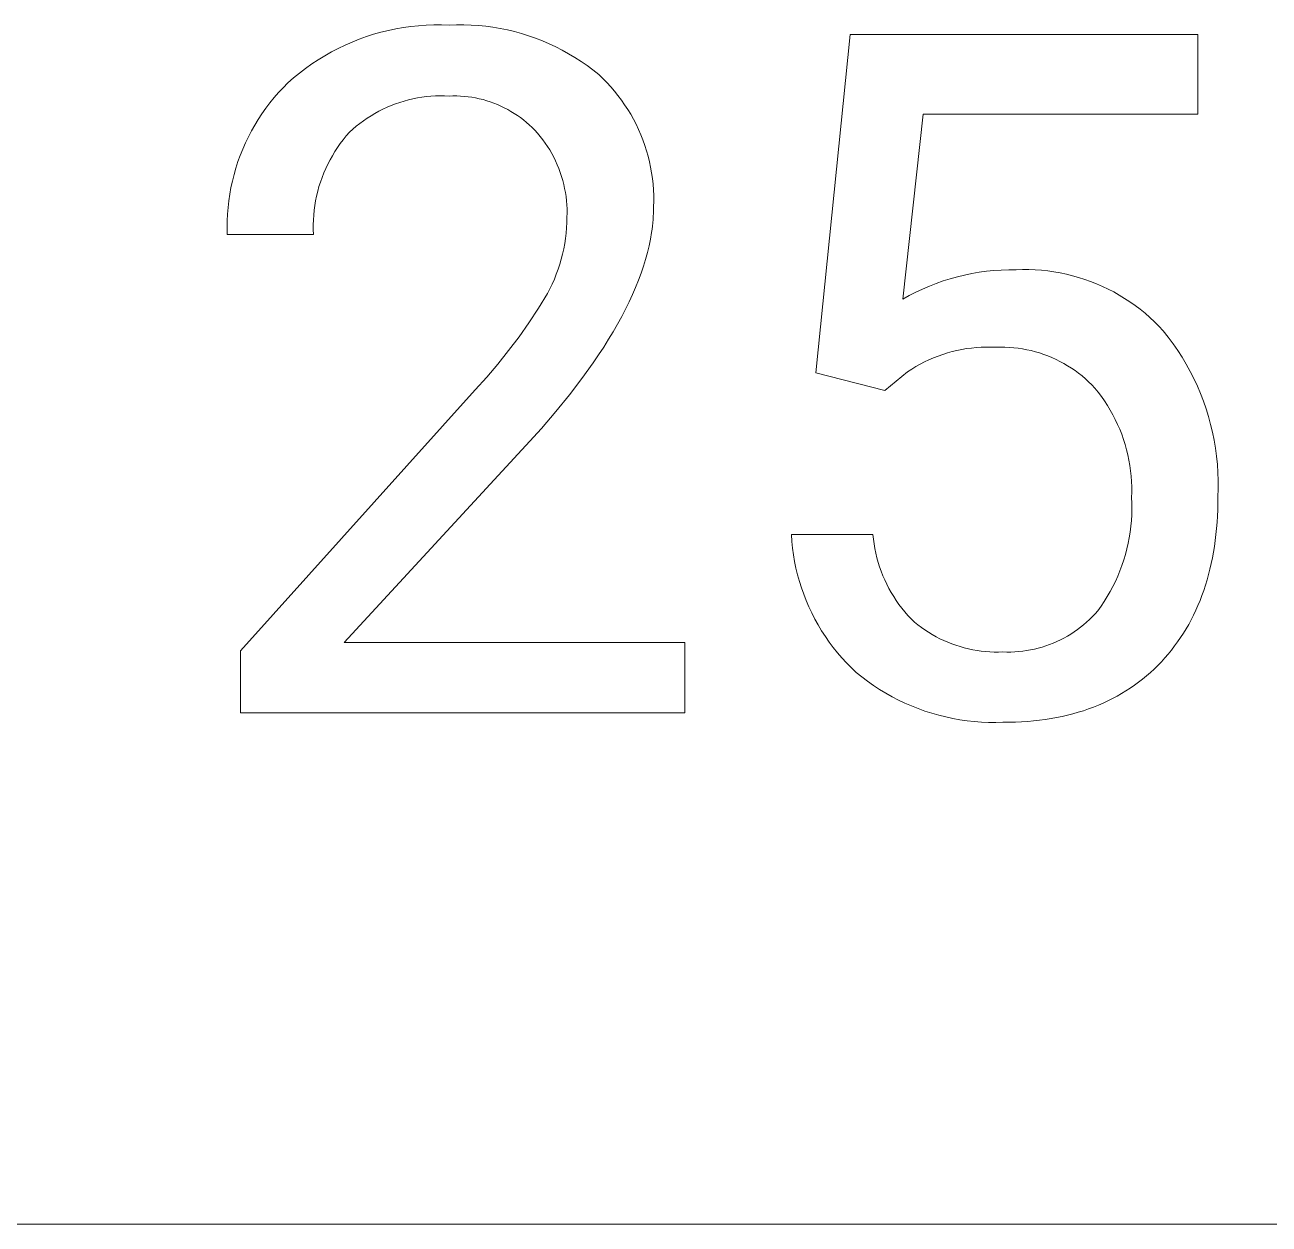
# Model space of a CAD drawing. Header units: millimetres. Extents: x 0 to 4030, y 0 to 2816.
# Drawn here: x 3429.5 to 3499.5, y 225.3 to 292.8 of the extents above; entities that cross this region are included whole.
import ezdxf

# ---------------------------------------------------------------- set-up
doc = ezdxf.new("R2010")
doc.units = ezdxf.units.MM
doc.header["$MEASUREMENT"] = 0
doc.layers.add('Domyślny', color=7, linetype='Continuous', true_color=0x000000)

msp = doc.modelspace()

# ---------------------------------------------------------------- linework, layer by layer
at = {"layer": 'Domyślny', "color": 18, "lineweight": 15, "true_color": 0x000000}
for p, q in [((3450.761, 292.607), (3451.187, 292.666)), ((3451.187, 292.666), (3451.615, 292.71)), ((3451.615, 292.71), (3452.044, 292.739)), ((3452.044, 292.739), (3452.473, 292.754)), ((3452.473, 292.754), (3452.904, 292.754)), ((3452.904, 292.754), (3453.333, 292.739)), ((3453.333, 292.739), (3453.745, 292.755)), ((3453.745, 292.755), (3454.158, 292.756)), ((3454.158, 292.756), (3454.57, 292.744)), ((3454.57, 292.744), (3454.981, 292.717)), ((3454.981, 292.717), (3455.391, 292.677)), ((3455.391, 292.677), (3455.8, 292.622)), ((3447.87, 291.791), (3448.27, 291.95)), ((3448.27, 291.95), (3448.675, 292.095)), ((3448.675, 292.095), (3449.084, 292.226)), ((3449.084, 292.226), (3449.498, 292.343)), ((3449.498, 292.343), (3449.916, 292.445)), ((3449.916, 292.445), (3450.337, 292.533)), ((3450.337, 292.533), (3450.761, 292.607)), ((3455.8, 292.622), (3456.207, 292.554)), ((3456.207, 292.554), (3456.611, 292.472)), ((3456.611, 292.472), (3457.012, 292.377)), ((3457.012, 292.377), (3457.409, 292.267)), ((3457.409, 292.267), (3457.803, 292.145)), ((3457.803, 292.145), (3458.192, 292.009)), ((3458.192, 292.009), (3458.577, 291.86)), ((3473.959, 273.183), (3475.905, 292.213)), ((3475.905, 292.213), (3495.459, 292.213)), ((3495.459, 292.213), (3495.459, 287.731)), ((3446.333, 291.022), (3446.707, 291.234)), ((3446.707, 291.234), (3447.088, 291.433)), ((3447.088, 291.433), (3447.476, 291.619)), ((3447.476, 291.619), (3447.87, 291.791)), ((3458.577, 291.86), (3458.956, 291.698)), ((3458.956, 291.698), (3459.329, 291.523)), ((3459.329, 291.523), (3459.697, 291.336)), ((3459.697, 291.336), (3460.057, 291.136)), ((3445.258, 290.31), (3445.608, 290.56)), ((3445.608, 290.56), (3445.966, 290.797)), ((3445.966, 290.797), (3446.333, 291.022)), ((3460.057, 291.136), (3460.411, 290.924)), ((3460.411, 290.924), (3460.757, 290.701)), ((3460.757, 290.701), (3461.096, 290.465)), ((3444.584, 289.776), (3444.916, 290.049)), ((3444.916, 290.049), (3445.258, 290.31)), ((3461.096, 290.465), (3461.426, 290.219)), ((3461.426, 290.219), (3461.748, 289.961)), ((3461.748, 289.961), (3461.98, 289.741)), ((3443.736, 288.947), (3443.994, 289.223)), ((3443.994, 289.223), (3444.261, 289.491)), ((3444.261, 289.491), (3444.584, 289.776)), ((3461.98, 289.741), (3462.205, 289.513)), ((3462.205, 289.513), (3462.423, 289.278)), ((3462.423, 289.278), (3462.632, 289.035)), ((3443.25, 288.368), (3443.488, 288.662)), ((3443.488, 288.662), (3443.736, 288.947)), ((3450.803, 288.474), (3450.558, 288.399)), ((3451.05, 288.541), (3450.803, 288.474)), ((3451.299, 288.599), (3451.05, 288.541)), ((3451.55, 288.649), (3451.299, 288.599)), ((3451.802, 288.69), (3451.55, 288.649)), ((3452.056, 288.722), (3451.802, 288.69)), ((3452.311, 288.746), (3452.056, 288.722)), ((3452.566, 288.761), (3452.311, 288.746)), ((3452.822, 288.767), (3452.566, 288.761)), ((3453.078, 288.764), (3452.822, 288.767)), ((3453.333, 288.753), (3453.078, 288.764)), ((3453.547, 288.76), (3453.333, 288.753)), ((3453.761, 288.759), (3453.547, 288.76)), ((3453.975, 288.751), (3453.761, 288.759)), ((3454.188, 288.735), (3453.975, 288.751)), ((3454.401, 288.713), (3454.188, 288.735)), ((3454.612, 288.683), (3454.401, 288.713)), ((3454.823, 288.646), (3454.612, 288.683)), ((3455.032, 288.601), (3454.823, 288.646)), ((3455.24, 288.55), (3455.032, 288.601)), ((3455.446, 288.492), (3455.24, 288.55)), ((3455.649, 288.426), (3455.446, 288.492)), ((3455.85, 288.354), (3455.649, 288.426)), ((3462.632, 289.035), (3462.833, 288.786)), ((3462.833, 288.786), (3463.025, 288.53)), ((3463.025, 288.53), (3463.209, 288.268)), ((3442.595, 287.442), (3442.803, 287.758)), ((3442.803, 287.758), (3443.021, 288.067)), ((3443.021, 288.067), (3443.25, 288.368)), ((3449.158, 287.779), (3448.938, 287.648)), ((3449.382, 287.902), (3449.158, 287.779)), ((3449.61, 288.017), (3449.382, 287.902)), ((3449.842, 288.125), (3449.61, 288.017)), ((3450.078, 288.224), (3449.842, 288.125)), ((3450.317, 288.316), (3450.078, 288.224)), ((3450.558, 288.399), (3450.317, 288.316)), ((3456.049, 288.275), (3455.85, 288.354)), ((3456.245, 288.189), (3456.049, 288.275)), ((3456.438, 288.096), (3456.245, 288.189)), ((3456.627, 287.997), (3456.438, 288.096)), ((3456.813, 287.892), (3456.627, 287.997)), ((3456.996, 287.78), (3456.813, 287.892)), ((3457.174, 287.662), (3456.996, 287.78)), ((3463.209, 288.268), (3463.384, 288)), ((3463.384, 288), (3463.549, 287.726)), ((3463.549, 287.726), (3463.706, 287.447)), ((3480.012, 287.731), (3478.858, 277.33)), ((3495.459, 287.731), (3480.012, 287.731)), ((3442.211, 286.791), (3442.398, 287.12)), ((3442.398, 287.12), (3442.595, 287.442)), ((3448.107, 287.052), (3447.912, 286.886)), ((3448.307, 287.212), (3448.107, 287.052)), ((3448.512, 287.364), (3448.307, 287.212)), ((3448.722, 287.51), (3448.512, 287.364)), ((3448.938, 287.648), (3448.722, 287.51)), ((3457.348, 287.539), (3457.174, 287.662)), ((3457.518, 287.409), (3457.348, 287.539)), ((3457.684, 287.273), (3457.518, 287.409)), ((3457.845, 287.132), (3457.684, 287.273)), ((3458.001, 286.986), (3457.845, 287.132)), ((3463.706, 287.447), (3463.853, 287.162)), ((3463.853, 287.162), (3463.99, 286.873)), ((3441.873, 286.115), (3442.036, 286.455)), ((3442.036, 286.455), (3442.211, 286.791)), ((3447.545, 286.508), (3447.373, 286.298)), ((3447.724, 286.713), (3447.545, 286.508)), ((3447.912, 286.886), (3447.724, 286.713)), ((3458.151, 286.834), (3458.001, 286.986)), ((3458.307, 286.661), (3458.151, 286.834)), ((3458.457, 286.482), (3458.307, 286.661)), ((3458.6, 286.298), (3458.457, 286.482)), ((3463.99, 286.873), (3464.117, 286.579)), ((3464.117, 286.579), (3464.235, 286.281)), ((3441.58, 285.417), (3441.721, 285.768)), ((3441.721, 285.768), (3441.873, 286.115)), ((3446.904, 285.631), (3446.763, 285.399)), ((3447.053, 285.859), (3446.904, 285.631)), ((3447.209, 286.081), (3447.053, 285.859)), ((3447.373, 286.298), (3447.209, 286.081)), ((3458.737, 286.11), (3458.6, 286.298)), ((3458.868, 285.917), (3458.737, 286.11)), ((3458.991, 285.719), (3458.868, 285.917)), ((3459.108, 285.518), (3458.991, 285.719)), ((3464.235, 286.281), (3464.343, 285.98)), ((3464.343, 285.98), (3464.44, 285.675)), ((3464.44, 285.675), (3464.527, 285.367)), ((3441.335, 284.702), (3441.452, 285.062)), ((3441.452, 285.062), (3441.58, 285.417)), ((3446.63, 285.162), (3446.505, 284.92)), ((3446.763, 285.399), (3446.63, 285.162)), ((3459.218, 285.312), (3459.108, 285.518)), ((3459.321, 285.103), (3459.218, 285.312)), ((3459.417, 284.89), (3459.321, 285.103)), ((3464.527, 285.367), (3464.604, 285.056)), ((3464.604, 285.056), (3464.67, 284.743)), ((3441.138, 283.972), (3441.231, 284.339)), ((3441.231, 284.339), (3441.335, 284.702)), ((3446.281, 284.425), (3446.182, 284.172)), ((3446.389, 284.675), (3446.281, 284.425)), ((3446.505, 284.92), (3446.389, 284.675)), ((3459.505, 284.675), (3459.417, 284.89)), ((3459.586, 284.456), (3459.505, 284.675)), ((3459.659, 284.235), (3459.586, 284.456)), ((3459.725, 284.011), (3459.659, 284.235)), ((3464.67, 284.743), (3464.725, 284.427)), ((3464.725, 284.427), (3464.77, 284.11)), ((3440.991, 283.23), (3441.059, 283.602)), ((3441.059, 283.602), (3441.138, 283.972)), ((3446.01, 283.656), (3445.937, 283.394)), ((3446.091, 283.916), (3446.01, 283.656)), ((3446.182, 284.172), (3446.091, 283.916)), ((3459.783, 283.786), (3459.725, 284.011)), ((3459.833, 283.558), (3459.783, 283.786)), ((3459.875, 283.329), (3459.833, 283.558)), ((3464.77, 284.11), (3464.805, 283.792)), ((3464.805, 283.792), (3464.828, 283.473)), ((3440.894, 282.48), (3440.937, 282.856)), ((3440.937, 282.856), (3440.991, 283.23)), ((3445.819, 282.864), (3445.774, 282.596)), ((3445.873, 283.13), (3445.819, 282.864)), ((3445.937, 283.394), (3445.873, 283.13)), ((3459.91, 283.098), (3459.875, 283.329)), ((3459.937, 282.867), (3459.91, 283.098)), ((3459.955, 282.634), (3459.937, 282.867)), ((3464.828, 283.473), (3464.841, 283.153)), ((3464.843, 282.833), (3464.835, 282.513)), ((3464.841, 283.153), (3464.843, 282.833)), ((3440.865, 282.103), (3440.894, 282.48)), ((3445.738, 282.326), (3445.711, 282.056)), ((3445.774, 282.596), (3445.738, 282.326)), ((3459.966, 282.402), (3459.955, 282.634)), ((3459.963, 281.936), (3459.968, 282.169)), ((3459.968, 282.169), (3459.966, 282.402)), ((3464.828, 282.159), (3464.819, 281.981)), ((3464.833, 282.337), (3464.828, 282.159)), ((3464.835, 282.513), (3464.833, 282.337)), ((3440.844, 281.347), (3440.848, 281.725)), ((3440.848, 281.725), (3440.865, 282.103)), ((3445.693, 281.784), (3445.685, 281.513)), ((3445.685, 281.513), (3445.686, 281.241)), ((3445.711, 282.056), (3445.693, 281.784)), ((3459.942, 281.339), (3459.957, 281.637)), ((3459.957, 281.637), (3459.963, 281.936)), ((3464.772, 281.44), (3464.749, 281.258)), ((3464.791, 281.622), (3464.772, 281.44)), ((3464.807, 281.802), (3464.791, 281.622)), ((3464.819, 281.981), (3464.807, 281.802)), ((3440.852, 280.969), (3440.844, 281.347)), ((3445.697, 280.969), (3440.852, 280.969)), ((3445.686, 281.241), (3445.697, 280.969)), ((3459.836, 280.45), (3459.881, 280.745)), ((3459.881, 280.745), (3459.917, 281.041)), ((3459.917, 281.041), (3459.942, 281.339)), ((3464.723, 281.074), (3464.66, 280.704)), ((3464.749, 281.258), (3464.723, 281.074)), ((3459.717, 279.864), (3459.781, 280.156)), ((3459.781, 280.156), (3459.836, 280.45)), ((3464.583, 280.329), (3464.492, 279.95)), ((3464.66, 280.704), (3464.583, 280.329)), ((3459.559, 279.289), (3459.643, 279.575)), ((3459.643, 279.575), (3459.717, 279.864)), ((3464.387, 279.566), (3464.268, 279.179)), ((3464.492, 279.95), (3464.387, 279.566)), ((3459.252, 278.447), (3459.364, 278.724)), ((3459.364, 278.724), (3459.466, 279.005)), ((3459.466, 279.005), (3459.559, 279.289)), ((3464.134, 278.787), (3463.987, 278.391)), ((3464.268, 279.179), (3464.134, 278.787)), ((3481.933, 278.587), (3482.338, 278.685)), ((3482.338, 278.685), (3482.746, 278.769)), ((3482.746, 278.769), (3483.157, 278.839)), ((3483.157, 278.839), (3483.57, 278.895)), ((3483.57, 278.895), (3483.984, 278.937)), ((3483.984, 278.937), (3484.4, 278.966)), ((3484.4, 278.966), (3484.816, 278.98)), ((3484.816, 278.98), (3485.233, 278.98)), ((3485.233, 278.98), (3485.589, 278.991)), ((3485.589, 278.991), (3485.945, 278.99)), ((3485.945, 278.99), (3486.301, 278.977)), ((3486.301, 278.977), (3486.656, 278.952)), ((3486.656, 278.952), (3487.011, 278.914)), ((3487.011, 278.914), (3487.363, 278.865)), ((3487.363, 278.865), (3487.714, 278.804)), ((3487.714, 278.804), (3488.063, 278.731)), ((3488.063, 278.731), (3488.409, 278.646)), ((3488.409, 278.646), (3488.752, 278.549)), ((3459.001, 277.905), (3459.131, 278.174)), ((3459.131, 278.174), (3459.252, 278.447)), ((3463.826, 277.99), (3463.651, 277.586)), ((3463.987, 278.391), (3463.826, 277.99)), ((3479.97, 277.898), (3480.353, 278.062)), ((3480.353, 278.062), (3480.741, 278.213)), ((3480.741, 278.213), (3481.134, 278.351)), ((3481.134, 278.351), (3481.532, 278.476)), ((3481.532, 278.476), (3481.933, 278.587)), ((3488.752, 278.549), (3489.091, 278.441)), ((3489.091, 278.441), (3489.427, 278.321)), ((3489.427, 278.321), (3489.758, 278.19)), ((3489.758, 278.19), (3490.085, 278.048)), ((3490.085, 278.048), (3490.406, 277.895)), ((3458.355, 276.814), (3458.863, 277.641)), ((3458.863, 277.641), (3459.001, 277.905)), ((3463.651, 277.586), (3463.462, 277.177)), ((3478.858, 277.33), (3479.222, 277.532)), ((3479.222, 277.532), (3479.593, 277.721)), ((3479.593, 277.721), (3479.97, 277.898)), ((3490.406, 277.895), (3490.723, 277.731)), ((3490.723, 277.731), (3491.033, 277.557)), ((3491.033, 277.557), (3491.338, 277.372)), ((3491.338, 277.372), (3491.636, 277.177)), ((3457.822, 276.004), (3458.355, 276.814)), ((3463.259, 276.763), (3463.041, 276.346)), ((3463.462, 277.177), (3463.259, 276.763)), ((3491.636, 277.177), (3491.927, 276.972)), ((3491.927, 276.972), (3492.211, 276.757)), ((3492.211, 276.757), (3492.487, 276.532)), ((3492.487, 276.532), (3492.756, 276.299)), ((3457.264, 275.21), (3457.822, 276.004)), ((3462.81, 275.924), (3462.565, 275.498)), ((3463.041, 276.346), (3462.81, 275.924)), ((3492.756, 276.299), (3493.017, 276.056)), ((3493.017, 276.056), (3493.269, 275.804)), ((3456.682, 274.434), (3457.264, 275.21)), ((3462.565, 275.498), (3462.305, 275.068)), ((3493.269, 275.804), (3493.513, 275.545)), ((3493.513, 275.545), (3493.797, 275.186)), ((3493.797, 275.186), (3494.07, 274.819)), ((3456.076, 273.676), (3456.682, 274.434)), ((3462.032, 274.634), (3461.745, 274.195)), ((3462.305, 275.068), (3462.032, 274.634)), ((3481.904, 274.441), (3481.635, 274.376)), ((3482.176, 274.496), (3481.904, 274.441)), ((3482.449, 274.542), (3482.176, 274.496)), ((3482.723, 274.579), (3482.449, 274.542)), ((3482.999, 274.606), (3482.723, 274.579)), ((3483.275, 274.623), (3482.999, 274.606)), ((3483.552, 274.631), (3483.275, 274.623)), ((3483.829, 274.63), (3483.552, 274.631)), ((3484.105, 274.619), (3483.829, 274.63)), ((3484.354, 274.625), (3484.105, 274.619)), ((3484.602, 274.623), (3484.354, 274.625)), ((3484.85, 274.613), (3484.602, 274.623)), ((3485.097, 274.594), (3484.85, 274.613)), ((3485.344, 274.566), (3485.097, 274.594)), ((3485.59, 274.529), (3485.344, 274.566)), ((3485.834, 274.484), (3485.59, 274.529)), ((3486.076, 274.431), (3485.834, 274.484)), ((3486.316, 274.369), (3486.076, 274.431)), ((3494.07, 274.819), (3494.329, 274.442)), ((3494.329, 274.442), (3494.576, 274.057)), ((3461.443, 273.752), (3460.798, 272.854)), ((3461.745, 274.195), (3461.443, 273.752)), ((3480.081, 273.796), (3479.835, 273.669)), ((3480.331, 273.915), (3480.081, 273.796)), ((3480.585, 274.025), (3480.331, 273.915)), ((3480.843, 274.126), (3480.585, 274.025)), ((3481.104, 274.219), (3480.843, 274.126)), ((3481.368, 274.302), (3481.104, 274.219)), ((3481.635, 274.376), (3481.368, 274.302)), ((3486.555, 274.299), (3486.316, 274.369)), ((3486.79, 274.22), (3486.555, 274.299)), ((3487.023, 274.133), (3486.79, 274.22)), ((3487.252, 274.039), (3487.023, 274.133)), ((3487.478, 273.936), (3487.252, 274.039)), ((3487.7, 273.825), (3487.478, 273.936)), ((3487.919, 273.707), (3487.7, 273.825)), ((3494.576, 274.057), (3494.81, 273.664)), ((3455.448, 272.938), (3456.076, 273.676)), ((3477.838, 272.19), (3473.959, 273.183)), ((3479.126, 273.236), (3477.838, 272.19)), ((3479.358, 273.389), (3479.126, 273.236)), ((3479.594, 273.533), (3479.358, 273.389)), ((3479.835, 273.669), (3479.594, 273.533)), ((3488.133, 273.581), (3487.919, 273.707)), ((3488.342, 273.448), (3488.133, 273.581)), ((3488.547, 273.308), (3488.342, 273.448)), ((3488.747, 273.16), (3488.547, 273.308)), ((3488.941, 273.006), (3488.747, 273.16)), ((3494.81, 273.664), (3495.03, 273.264)), ((3495.03, 273.264), (3495.237, 272.856)), ((3454.796, 272.219), (3455.448, 272.938)), ((3460.798, 272.854), (3460.096, 271.938)), ((3489.13, 272.845), (3488.941, 273.006)), ((3489.313, 272.677), (3489.13, 272.845)), ((3489.49, 272.504), (3489.313, 272.677)), ((3489.661, 272.324), (3489.49, 272.504)), ((3489.851, 272.089), (3489.661, 272.324)), ((3495.237, 272.856), (3495.43, 272.441)), ((3495.43, 272.441), (3495.608, 272.02)), ((3441.59, 257.537), (3454.796, 272.219)), ((3460.096, 271.938), (3459.339, 271.006)), ((3490.033, 271.847), (3489.851, 272.089)), ((3490.207, 271.6), (3490.033, 271.847)), ((3495.608, 272.02), (3495.773, 271.594)), ((3459.339, 271.006), (3458.525, 270.058)), ((3490.372, 271.346), (3490.207, 271.6)), ((3490.528, 271.088), (3490.372, 271.346)), ((3490.676, 270.824), (3490.528, 271.088)), ((3495.773, 271.594), (3495.923, 271.162)), ((3495.923, 271.162), (3496.059, 270.725)), ((3490.814, 270.555), (3490.676, 270.824)), ((3490.943, 270.282), (3490.814, 270.555)), ((3491.063, 270.005), (3490.943, 270.282)), ((3496.059, 270.725), (3496.18, 270.284)), ((3496.18, 270.284), (3496.286, 269.839)), ((3458.525, 270.058), (3457.655, 269.092)), ((3491.174, 269.723), (3491.063, 270.005)), ((3491.275, 269.438), (3491.174, 269.723)), ((3496.286, 269.839), (3496.377, 269.391)), ((3457.655, 269.092), (3447.428, 258.007)), ((3491.366, 269.15), (3491.275, 269.438)), ((3491.448, 268.859), (3491.366, 269.15)), ((3491.519, 268.565), (3491.448, 268.859)), ((3496.377, 269.391), (3496.453, 268.94)), ((3496.453, 268.94), (3496.513, 268.487)), ((3491.581, 268.27), (3491.519, 268.565)), ((3491.632, 267.972), (3491.581, 268.27)), ((3496.513, 268.487), (3496.559, 268.032)), ((3491.674, 267.672), (3491.632, 267.972)), ((3491.705, 267.372), (3491.674, 267.672)), ((3496.559, 268.032), (3496.589, 267.575)), ((3496.589, 267.575), (3496.603, 267.118)), ((3491.726, 267.07), (3491.705, 267.372)), ((3491.737, 266.768), (3491.726, 267.07)), ((3491.738, 266.466), (3491.737, 266.768)), ((3496.603, 267.118), (3496.603, 266.661)), ((3491.728, 266.164), (3491.738, 266.466)), ((3491.742, 265.841), (3491.728, 266.164)), ((3496.587, 266.204), (3496.574, 265.479)), ((3496.603, 266.661), (3496.587, 266.204)), ((3491.737, 265.194), (3491.745, 265.517)), ((3491.745, 265.517), (3491.742, 265.841)), ((3496.574, 265.479), (3496.559, 265.123)), ((3491.689, 264.549), (3491.719, 264.871)), ((3491.719, 264.871), (3491.737, 265.194)), ((3496.537, 264.773), (3496.509, 264.427)), ((3496.559, 265.123), (3496.537, 264.773)), ((3472.617, 263.702), (3472.591, 264.084)), ((3472.591, 264.084), (3477.18, 264.084)), ((3477.18, 264.084), (3477.206, 263.819)), ((3491.599, 263.909), (3491.649, 264.228)), ((3491.649, 264.228), (3491.689, 264.549)), ((3496.475, 264.086), (3496.434, 263.75)), ((3496.509, 264.427), (3496.475, 264.086)), ((3472.655, 263.322), (3472.617, 263.702)), ((3472.707, 262.943), (3472.655, 263.322)), ((3477.206, 263.819), (3477.242, 263.557)), ((3477.242, 263.557), (3477.286, 263.295)), ((3477.286, 263.295), (3477.339, 263.035)), ((3491.383, 262.963), (3491.466, 263.276)), ((3491.466, 263.276), (3491.537, 263.591)), ((3491.537, 263.591), (3491.599, 263.909)), ((3496.388, 263.419), (3496.335, 263.092)), ((3496.434, 263.75), (3496.388, 263.419)), ((3472.772, 262.566), (3472.707, 262.943)), ((3472.849, 262.192), (3472.772, 262.566)), ((3477.339, 263.035), (3477.401, 262.777)), ((3477.401, 262.777), (3477.472, 262.521)), ((3491.188, 262.347), (3491.291, 262.653)), ((3491.291, 262.653), (3491.383, 262.963)), ((3496.276, 262.771), (3496.211, 262.454)), ((3496.335, 263.092), (3496.276, 262.771)), ((3472.939, 261.82), (3472.849, 262.192)), ((3477.472, 262.521), (3477.551, 262.268)), ((3477.551, 262.268), (3477.64, 262.018)), ((3477.64, 262.018), (3477.737, 261.771)), ((3490.952, 261.745), (3491.075, 262.044)), ((3491.075, 262.044), (3491.188, 262.347)), ((3496.062, 261.835), (3495.978, 261.533)), ((3496.139, 262.142), (3496.062, 261.835)), ((3496.211, 262.454), (3496.139, 262.142)), ((3473.041, 261.452), (3472.939, 261.82)), ((3473.156, 261.087), (3473.041, 261.452)), ((3477.737, 261.771), (3477.842, 261.528)), ((3477.842, 261.528), (3477.956, 261.288)), ((3477.956, 261.288), (3478.077, 261.052)), ((3490.524, 260.875), (3490.676, 261.16)), ((3490.676, 261.16), (3490.819, 261.45)), ((3490.819, 261.45), (3490.952, 261.745)), ((3495.888, 261.236), (3495.791, 260.943)), ((3495.978, 261.533), (3495.888, 261.236)), ((3473.282, 260.727), (3473.156, 261.087)), ((3473.422, 260.371), (3473.282, 260.727)), ((3478.077, 261.052), (3478.207, 260.821)), ((3478.207, 260.821), (3478.345, 260.594)), ((3478.345, 260.594), (3478.491, 260.372)), ((3490.191, 260.32), (3490.362, 260.595)), ((3490.362, 260.595), (3490.524, 260.875)), ((3495.689, 260.656), (3495.58, 260.373)), ((3495.791, 260.943), (3495.689, 260.656)), ((3473.573, 260.019), (3473.422, 260.371)), ((3473.735, 259.674), (3473.573, 260.019)), ((3478.491, 260.372), (3478.644, 260.156)), ((3478.644, 260.156), (3478.804, 259.944)), ((3478.804, 259.944), (3478.972, 259.739)), ((3478.972, 259.739), (3479.146, 259.539)), ((3489.675, 259.622), (3489.823, 259.789)), ((3489.823, 259.789), (3490.011, 260.051)), ((3490.011, 260.051), (3490.191, 260.32)), ((3495.344, 259.822), (3495.217, 259.554)), ((3495.465, 260.095), (3495.344, 259.822)), ((3495.58, 260.373), (3495.465, 260.095)), ((3473.91, 259.333), (3473.735, 259.674)), ((3474.095, 258.999), (3473.91, 259.333)), ((3479.146, 259.539), (3479.328, 259.345)), ((3479.328, 259.345), (3479.516, 259.158)), ((3479.516, 259.158), (3479.706, 259.005)), ((3489.031, 259.008), (3489.2, 259.153)), ((3489.2, 259.153), (3489.364, 259.304)), ((3489.364, 259.304), (3489.522, 259.461)), ((3489.522, 259.461), (3489.675, 259.622)), ((3494.943, 259.033), (3494.797, 258.779)), ((3495.083, 259.291), (3494.943, 259.033)), ((3495.217, 259.554), (3495.083, 259.291)), ((3474.292, 258.672), (3474.095, 258.999)), ((3474.5, 258.351), (3474.292, 258.672)), ((3474.719, 258.037), (3474.5, 258.351)), ((3479.706, 259.005), (3479.901, 258.858)), ((3479.901, 258.858), (3480.101, 258.718)), ((3480.101, 258.718), (3480.306, 258.584)), ((3480.306, 258.584), (3480.515, 258.458)), ((3480.515, 258.458), (3480.728, 258.338)), ((3480.728, 258.338), (3480.945, 258.226)), ((3487.926, 258.261), (3488.121, 258.37)), ((3488.121, 258.37), (3488.311, 258.485)), ((3488.311, 258.485), (3488.498, 258.607)), ((3488.498, 258.607), (3488.68, 258.734)), ((3488.68, 258.734), (3488.858, 258.868)), ((3488.858, 258.868), (3489.031, 259.008)), ((3494.645, 258.531), (3494.487, 258.288)), ((3494.797, 258.779), (3494.645, 258.531)), ((3447.428, 258.007), (3466.593, 258.007)), ((3466.593, 258.007), (3466.593, 254.048)), ((3474.948, 257.731), (3474.719, 258.037)), ((3475.187, 257.433), (3474.948, 257.731)), ((3480.945, 258.226), (3481.166, 258.122)), ((3481.166, 258.122), (3481.39, 258.024)), ((3481.39, 258.024), (3481.618, 257.935)), ((3481.618, 257.935), (3481.848, 257.853)), ((3481.848, 257.853), (3482.081, 257.779)), ((3482.081, 257.779), (3482.316, 257.713)), ((3482.316, 257.713), (3482.553, 257.654)), ((3482.553, 257.654), (3482.792, 257.604)), ((3486.045, 257.593), (3486.263, 257.638)), ((3486.263, 257.638), (3486.48, 257.691)), ((3486.48, 257.691), (3486.694, 257.752)), ((3486.694, 257.752), (3486.906, 257.819)), ((3486.906, 257.819), (3487.116, 257.894)), ((3487.116, 257.894), (3487.323, 257.975)), ((3487.323, 257.975), (3487.527, 258.064)), ((3487.527, 258.064), (3487.728, 258.159)), ((3487.728, 258.159), (3487.926, 258.261)), ((3494.151, 257.815), (3493.974, 257.587)), ((3494.322, 258.049), (3494.151, 257.815)), ((3494.487, 258.288), (3494.322, 258.049)), ((3441.59, 254.048), (3441.59, 257.537)), ((3475.437, 257.143), (3475.187, 257.433)), ((3475.695, 256.862), (3475.437, 257.143)), ((3482.792, 257.604), (3483.033, 257.562)), ((3483.033, 257.562), (3483.275, 257.528)), ((3483.275, 257.528), (3483.518, 257.502)), ((3483.518, 257.502), (3483.762, 257.484)), ((3483.762, 257.484), (3484.006, 257.475)), ((3484.006, 257.475), (3484.25, 257.474)), ((3484.25, 257.474), (3484.495, 257.481)), ((3484.495, 257.481), (3484.717, 257.474)), ((3484.717, 257.474), (3484.94, 257.475)), ((3484.94, 257.475), (3485.162, 257.484)), ((3485.162, 257.484), (3485.384, 257.5)), ((3485.384, 257.5), (3485.606, 257.523)), ((3485.606, 257.523), (3485.826, 257.554)), ((3485.826, 257.554), (3486.045, 257.593)), ((3493.406, 256.93), (3493.205, 256.721)), ((3493.602, 257.144), (3493.406, 256.93)), ((3493.791, 257.363), (3493.602, 257.144)), ((3493.974, 257.587), (3493.791, 257.363)), ((3475.964, 256.59), (3475.695, 256.862)), ((3476.241, 256.326), (3475.964, 256.59)), ((3476.556, 256.072), (3476.241, 256.326)), ((3492.787, 256.322), (3492.57, 256.133)), ((3492.998, 256.518), (3492.787, 256.322)), ((3493.205, 256.721), (3492.998, 256.518)), ((3476.88, 255.828), (3476.556, 256.072)), ((3477.211, 255.594), (3476.88, 255.828)), ((3477.551, 255.373), (3477.211, 255.594)), ((3491.891, 255.604), (3491.655, 255.441)), ((3492.123, 255.774), (3491.891, 255.604)), ((3492.349, 255.95), (3492.123, 255.774)), ((3492.57, 256.133), (3492.349, 255.95)), ((3477.897, 255.162), (3477.551, 255.373)), ((3478.251, 254.964), (3477.897, 255.162)), ((3478.61, 254.777), (3478.251, 254.964)), ((3490.659, 254.855), (3490.398, 254.725)), ((3490.916, 254.992), (3490.659, 254.855)), ((3491.167, 255.135), (3490.916, 254.992)), ((3491.413, 255.284), (3491.167, 255.135)), ((3491.655, 255.441), (3491.413, 255.284)), ((3478.976, 254.603), (3478.61, 254.777)), ((3479.348, 254.44), (3478.976, 254.603)), ((3479.725, 254.291), (3479.348, 254.44)), ((3480.106, 254.154), (3479.725, 254.291)), ((3480.492, 254.03), (3480.106, 254.154)), ((3489.017, 254.175), (3488.726, 254.085)), ((3489.303, 254.272), (3489.017, 254.175)), ((3489.584, 254.375), (3489.303, 254.272)), ((3489.861, 254.485), (3489.584, 254.375)), ((3490.132, 254.602), (3489.861, 254.485)), ((3490.398, 254.725), (3490.132, 254.602)), ((3466.593, 254.048), (3441.59, 254.048)), ((3480.882, 253.919), (3480.492, 254.03)), ((3481.275, 253.821), (3480.882, 253.919)), ((3481.672, 253.737), (3481.275, 253.821)), ((3482.071, 253.665), (3481.672, 253.737)), ((3482.472, 253.608), (3482.071, 253.665)), ((3482.875, 253.563), (3482.472, 253.608)), ((3483.279, 253.532), (3482.875, 253.563)), ((3483.684, 253.515), (3483.279, 253.532)), ((3484.089, 253.512), (3483.684, 253.515)), ((3484.495, 253.522), (3484.089, 253.512)), ((3484.849, 253.525), (3484.495, 253.522)), ((3485.199, 253.535), (3484.849, 253.525)), ((3485.545, 253.552), (3485.199, 253.535)), ((3485.885, 253.575), (3485.545, 253.552)), ((3486.22, 253.605), (3485.885, 253.575)), ((3486.551, 253.642), (3486.22, 253.605)), ((3486.876, 253.685), (3486.551, 253.642)), ((3487.197, 253.735), (3486.876, 253.685)), ((3487.512, 253.792), (3487.197, 253.735)), ((3487.823, 253.855), (3487.512, 253.792)), ((3488.129, 253.925), (3487.823, 253.855)), ((3488.43, 254.002), (3488.129, 253.925)), ((3488.726, 254.085), (3488.43, 254.002)), ((2507.178, 225.293), (4030.226, 225.293))]:
    msp.add_line(p, q, dxfattribs=at)

doc.saveas('drawing.dxf')
